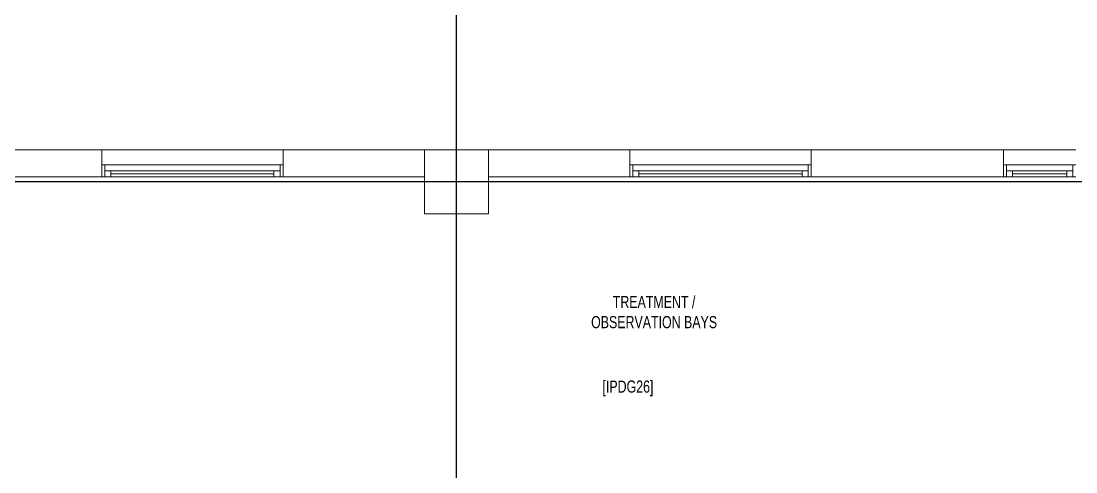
# Model space of a CAD drawing. Header units: metres. Extents: x -18745 to 220762, y -1579758 to -1356048.
# Drawn here: x 133561 to 142288, y -1457637 to -1453909 of the extents above; entities that cross this region are included whole.
import ezdxf

# ---------------------------------------------------------------- set-up
doc = ezdxf.new("R2010")
doc.units = ezdxf.units.M
doc.layers.get('0').update_dxf_attribs({"lineweight": 0})
for name, color, linetype, lineweight in [('A-100 - Copy$0$72_EGR_BASE_TEXT', 8, 'Continuous', 0), ('A-100 - Copy$0$Aluminum', 8, 'Continuous', 0), ('A-100 - Copy$0$Proj', 8, 'Continuous', 0), ('A-100 - Copy$0$Structure', 8, 'Continuous', 9), ('A-100 - Copy$0$Walls', 8, 'Continuous', 0)]:
    doc.layers.add(name, color=color, linetype=linetype, lineweight=lineweight)
doc.layers.add('A-100 - Copy$0$axes', color=8, linetype='Continuous')
doc.styles.add('A-100 - Copy$0$X3G_ENTITY_2587EA', font='swisscl.ttf', dxfattribs={"height": 200})

# ---------------------------------------------------------------- blocks, each defined once
blk = doc.blocks.new('A-100 - Copy')
at = {"layer": 'A-100 - Copy$0$Aluminum'}
for p, q in [((134228.3, -1455097.7), (135728.3, -1455097.7)), ((134253.3, -1455097.7), (134253.3, -1455197.7)), ((135703.3, -1455097.7), (135703.3, -1455197.7)), ((140098.3, -1455097.7, 0), (138598.3, -1455097.7, 0)), ((138623.3, -1455097.7, 0), (138623.3, -1455197.7, 0)), ((140073.3, -1455097.7, 0), (140073.3, -1455197.7, 0)), ((141688.3, -1455097.7, -2.4), (142288.3, -1455097.7, -2.4)), ((141713.3, -1455097.7, -2.4), (141713.3, -1455197.7, -2.4)), ((142263.3, -1455097.7, -2.4), (142263.3, -1455197.7, -2.4)), ((134228.3, -1455197.7), (135728.3, -1455197.7)), ((134253.3, -1455147.7), (135703.3, -1455147.7)), ((134303.3, -1455147.7), (134303.3, -1455197.7)), ((135653.3, -1455172.7), (134303.3, -1455172.7)), ((135653.3, -1455147.7), (135653.3, -1455197.7)), ((140098.3, -1455197.7, 0), (138598.3, -1455197.7, 0)), ((140073.3, -1455147.7, 0), (138623.3, -1455147.7, 0)), ((138673.3, -1455147.7, 0), (138673.3, -1455197.7, 0)), ((138673.3, -1455172.7, 0), (140023.3, -1455172.7, 0)), ((140023.3, -1455147.7, 0), (140023.3, -1455197.7, 0)), ((141688.3, -1455197.7, -2.4), (142288.3, -1455197.7, -2.4)), ((141713.3, -1455147.7, -2.4), (142263.3, -1455147.7, -2.4)), ((141763.3, -1455147.7, -2.4), (141763.3, -1455197.7, -2.4)), ((142213.3, -1455172.7, -2.4), (141763.3, -1455172.7, -2.4)), ((142213.3, -1455147.7, -2.4), (142213.3, -1455197.7, -2.4))]:
    blk.add_line(p, q, dxfattribs=at)
at = {"layer": 'A-100 - Copy$0$axes'}
for p, q in [((137163.3, -1477297.4, 0), (137163.3, -1387547.7, 0)), ((215795, -1455237.7, 2.4), (83877.8, -1455237.7, 2.4))]:
    blk.add_line(p, q, dxfattribs=at)
at = {"layer": 'A-100 - Copy$0$Proj'}
for p, q in [((135728.3, -1454972.7), (134228.3, -1454972.7)), ((138598.3, -1454972.7, 0), (140098.3, -1454972.7, 0)), ((142288.3, -1454972.7), (141688.3, -1454972.7))]:
    blk.add_line(p, q, dxfattribs=at)
at = {"layer": 'A-100 - Copy$0$Structure', "elevation": 0}
blk.add_lwpolyline([(136898.3, -1455502.7), (137428.3, -1455502.7), (137428.3, -1454972.7), (136898.3, -1454972.7)], close=True, dxfattribs=at)
at = {"layer": 'A-100 - Copy$0$Walls'}
for p, q in [((134228.3, -1454972.7), (132638.3, -1454972.7)), ((134228.3, -1455197.7), (134228.3, -1454972.7)), ((135728.3, -1455197.7), (135728.3, -1454972.7)), ((136898.3, -1454972.7), (135728.3, -1454972.7)), ((138598.3, -1454972.7, 0), (137428.3, -1454972.7, 0)), ((138598.3, -1455197.7, 0), (138598.3, -1454972.7, 0)), ((141688.3, -1454972.7, 0), (140098.3, -1454972.7, 0)), ((140098.3, -1455197.7, 0), (140098.3, -1454972.7, 0)), ((141688.3, -1455197.7), (141688.3, -1454972.7)), ((134228.3, -1455197.7), (132638.3, -1455197.7)), ((136898.3, -1455197.7), (135728.3, -1455197.7)), ((138598.3, -1455197.7, 0), (137428.3, -1455197.7, 0)), ((141688.3, -1455197.7), (140098.3, -1455197.7, 0))]:
    blk.add_line(p, q, dxfattribs=at)
at = {"layer": 'A-100 - Copy$0$72_EGR_BASE_TEXT', "char_height": 100, "attachment_point": 2, "style": 'A-100 - Copy$0$X3G_ENTITY_2587EA'}
for s, insert in [('TREATMENT /^M^JOBSERVATION BAYS', (138798.4, -1456181.7)), ('[IPDG26]', (138582.1, -1456881.3))]:
    blk.add_mtext(s, dxfattribs=dict(at, insert=insert))

msp = doc.modelspace()

# ---------------------------------------------------------------- block references
msp.add_blockref('A-100 - Copy', (0, 0))

doc.saveas('drawing.dxf')
